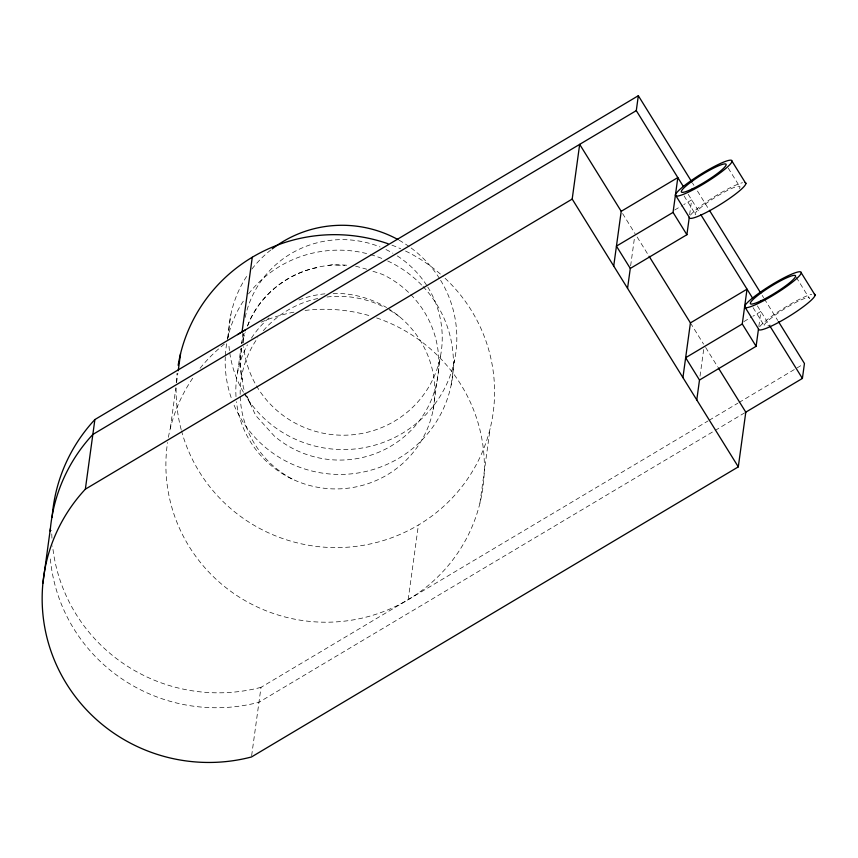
<?xml version="1.0" encoding="UTF-8"?>
<svg xmlns="http://www.w3.org/2000/svg" width="858" height="858" viewBox="0 0 858 858"><rect width="100%" height="100%" fill="white"/><g stroke="black" fill="none" stroke-linecap="round" stroke-linejoin="round"><path stroke-width="0.64" stroke-dasharray="4.29 3.22" d="M241.248 348.284L240.047 369.037L242.31 379.772M170.324 428.303L175.879 387.73M176.598 382.496L177.853 373.337M227.595 338.309L230.823 314.747M237.569 372.404L240.808 348.798M242.953 333.086L241.527 343.554L245.409 331.992M251.641 755.673L261.004 687.344L707.968 420.999M433.118 409.867L440.476 356.156M408.183 599.635L418.404 525.032M451.169 384.952L454.579 360.092M479.922 503.174L490.143 428.571M630.63 265.873L634.523 237.494M689.617 214.822L691.655 199.903L683.74 204.622M700.031 376.158L703.732 349.077M758.837 326.405L760.874 311.475L752.949 316.205M241.763 348.058L239.779 360.51L243.382 387.934L244.627 390.733M242.557 343.103L244.133 333.215M247.436 325.976C258.59 296.514 286.347 273.187 317.428 267.621M247.608 325.954C262.634 285.403 307.443 260.435 349.882 265.551M674.678 210.017L682.603 205.298M743.897 321.6L751.822 316.881M709.116 420.313L737.826 403.206M738.974 402.52L802.155 364.875M744.647 412.848L258.955 702.262A165.926 162.934 7.8 0 1 50.182 557.014M328.571 265.401L331.949 264.725L344.927 265.519M355.598 266.162L366.688 269.197M372.973 271.267L382.561 274.421A99.56 97.758 7.8 0 1 422.511 416.323A99.56 97.758 7.8 0 1 274.313 436.046L257.014 416.913L254.654 413.32L245.635 393.007M796.288 277.327L809.437 298.53A26.544 3.893 -31.8 0 0 784.512 308.848A26.544 3.893 -31.8 0 0 764.746 326.34M728.227 168.114L740.004 187.076M692.535 183.086L693.94 185.36M697.457 191.034L708.719 209.18M762.215 295.42L763.62 297.694M764.328 298.831L777.702 320.388M688.202 194.316L700.074 213.46M757.41 305.898L769.326 325.096M684.083 195.946L695.162 213.803M753.077 307.657L764.156 325.514M622.597 213.545L635.049 233.633M637.151 237.023L648.369 255.105M690.422 322.898L703.571 344.101M705.673 347.479L717.642 366.774M245.334 394.058L251.179 405.491M376.63 317.932A159.288 156.413 7.8 0 1 478.7 507.85A159.288 156.413 7.8 0 1 292.589 618.757A159.288 156.413 7.8 0 1 167.535 442.535M168.393 437.301A159.288 156.413 7.8 0 1 193.672 376.801M200.075 368.275A159.288 156.413 7.8 0 1 224.517 343.972M261.132 322.158A159.288 156.413 7.8 0 1 295.72 311.819M305.073 310.424A159.288 156.413 7.8 0 1 371.503 316.28M261.004 687.344A165.926 162.934 7.8 0 1 52.585 545.945M51.952 538.213A165.926 162.934 7.8 0 1 51.705 530.416M690.465 215.122A33.183 4.869 -31.8 0 1 714.735 196.482A33.183 4.869 -31.8 0 1 742.524 182.722M695.752 214.618A26.287 3.861 -31.8 0 1 718.253 195.517A26.287 3.861 -31.8 0 1 739.06 188.814M759.673 326.705A33.183 4.869 -31.8 0 1 783.944 308.054A33.183 4.869 -31.8 0 1 811.732 294.305M770.302 325.075A26.544 3.893 -31.8 0 1 767.856 325.933M445.077 278.282A159.288 156.413 7.8 0 1 416.688 526.04A159.288 156.413 7.8 0 1 181.531 430.888M181.188 429.622A159.288 156.413 7.8 0 1 176.126 387.73M176.308 382.454A159.288 156.413 7.8 0 1 177.07 373.187M391.934 245.152A159.288 156.413 7.8 0 1 400.675 248.756M405.544 251.029A159.288 156.413 7.8 0 1 443.136 276.48M387.719 308.236A99.56 97.758 7.8 0 1 388.61 474.002A99.56 97.758 7.8 0 1 236.454 401.683M236.004 396.621A99.56 97.758 7.8 0 1 247.469 344.798M251.415 338.17A99.56 97.758 7.8 0 1 271.074 316.162M298.916 299.957A99.56 97.758 7.8 0 1 325.418 293.779M333.172 293.35A99.56 97.758 7.8 0 1 386.604 307.561M292.085 479A99.067 97.276 7.8 0 1 240.186 395.699M240.165 394.358A99.067 97.276 7.8 0 1 257.818 337.762M263.363 330.673A99.067 97.276 7.8 0 1 318.093 298.445M327.005 296.997A99.067 97.276 7.8 0 1 385.027 307.593M389.596 310.113A99.067 97.276 7.8 0 1 400.332 317.374M423.091 286.561A114.157 112.098 7.8 0 1 400.418 457.282A114.157 112.098 7.8 0 1 233.494 403.796M231.145 397.565A114.157 112.098 7.8 0 1 225.289 356.821M225.354 355.48A114.157 112.098 7.8 0 1 226.694 343.522M227.424 339.618A114.157 112.098 7.8 0 1 244.551 299.313M248.53 293.886A114.157 112.098 7.8 0 1 369.369 254.258M370.624 254.612A114.157 112.098 7.8 0 1 382.947 258.891M387.687 260.961A114.157 112.098 7.8 0 1 422.2 285.617M427.788 287.087A99.56 97.758 7.8 0 1 374.26 430.319A99.56 97.758 7.8 0 1 243.672 346.696M243.361 342.9A99.56 97.758 7.8 0 1 243.222 333.944M245.184 317.439A99.56 97.758 7.8 0 1 380.03 246.943M385.961 249.549A99.56 97.758 7.8 0 1 392.835 253.185M397.297 255.909A99.56 97.758 7.8 0 1 427.102 286.004M440.626 280.298A114.157 112.098 7.8 0 1 400.74 434.255A114.157 112.098 7.8 0 1 244.09 393.393M243.415 392.224A114.157 112.098 7.8 0 1 229.612 351.887M229.44 350.557A114.157 112.098 7.8 0 1 228.807 343.94M228.582 337.312A114.157 112.098 7.8 0 1 247.962 274.442M251.93 269.015A114.157 112.098 7.8 0 1 271.16 249.71M399.12 240.219A114.157 112.098 7.8 0 1 410.07 247.222M411.121 247.994A114.157 112.098 7.8 0 1 439.918 279.15"/><path stroke-width="1.29" d="M42.9 583.247L50.397 528.539M718.339 367.91L745.795 412.162L738.298 466.87L251.458 756.981A165.926 162.934 7.8 0 1 66.506 683.805A165.926 162.934 7.8 0 1 85.35 489.178L94.884 419.551L638.331 95.71L691.827 181.95M178.217 370.72L180.545 353.7M242.063 331.842L252.284 257.239M738.298 466.87L572.189 199.077L579.676 144.369L621.213 211.315L613.717 266.023M683.354 186.508L636.293 110.628L638.331 95.71M627.552 288.342L630.287 268.447L616.441 246.128L673.047 212.398L677.82 177.585L621.213 211.315M630.287 268.447L686.893 234.717L689.274 217.31L675.428 194.991M682.925 377.606L690.422 322.898L649.066 256.231M696.771 399.925L699.495 380.03L685.649 357.711L742.267 323.981L747.028 289.167L690.422 322.898M699.495 380.03L756.102 346.3L758.493 328.893L744.647 306.574M745.795 412.162L802.402 378.432L804.45 363.513L778.41 321.525M636.293 110.628L92.836 434.47A165.926 162.934 7.8 0 0 50.172 531.102M85.35 489.178L572.189 199.077M732.046 161.261A33.183 4.869 -31.8 0 1 688.845 191.945A33.183 4.869 -31.8 0 1 690.325 181.177A33.183 4.869 -31.8 0 1 732.046 161.261L745.881 183.569M801.254 272.844A33.183 4.869 -31.8 0 1 758.064 303.528A33.183 4.869 -31.8 0 1 759.534 292.75A33.183 4.869 -31.8 0 1 801.254 272.844L815.1 295.152M709.427 210.317L760.81 293.157M700.771 214.586L752.573 298.091M770.023 326.233L802.402 378.432M673.047 212.398L686.893 234.717M742.267 323.981L756.102 346.3M237.559 334.631A159.288 156.413 7.8 0 1 245.506 329.847M52.113 517.46A165.926 162.934 7.8 0 1 94.884 419.551M745.141 182.539A33.183 4.869 -31.8 0 1 720.43 204.397A33.183 4.869 -31.8 0 1 689.274 217.31M814.36 294.122A33.183 4.869 -31.8 0 1 789.65 315.98A33.183 4.869 -31.8 0 1 758.493 328.893M178.164 365.304A159.288 156.413 7.8 0 1 388.127 243.769M272.179 248.917A114.157 112.098 7.8 0 1 397.994 239.586M691.945 189.071A26.287 3.861 -31.8 0 0 726.158 164.768A26.287 3.861 -31.8 0 0 693.114 180.534A26.287 3.861 -31.8 0 0 691.945 189.071M761.035 300.761A26.544 3.893 -31.8 0 0 795.591 276.212A26.544 3.893 -31.8 0 0 762.226 292.149A26.544 3.893 -31.8 0 0 761.035 300.761"/></g></svg>
